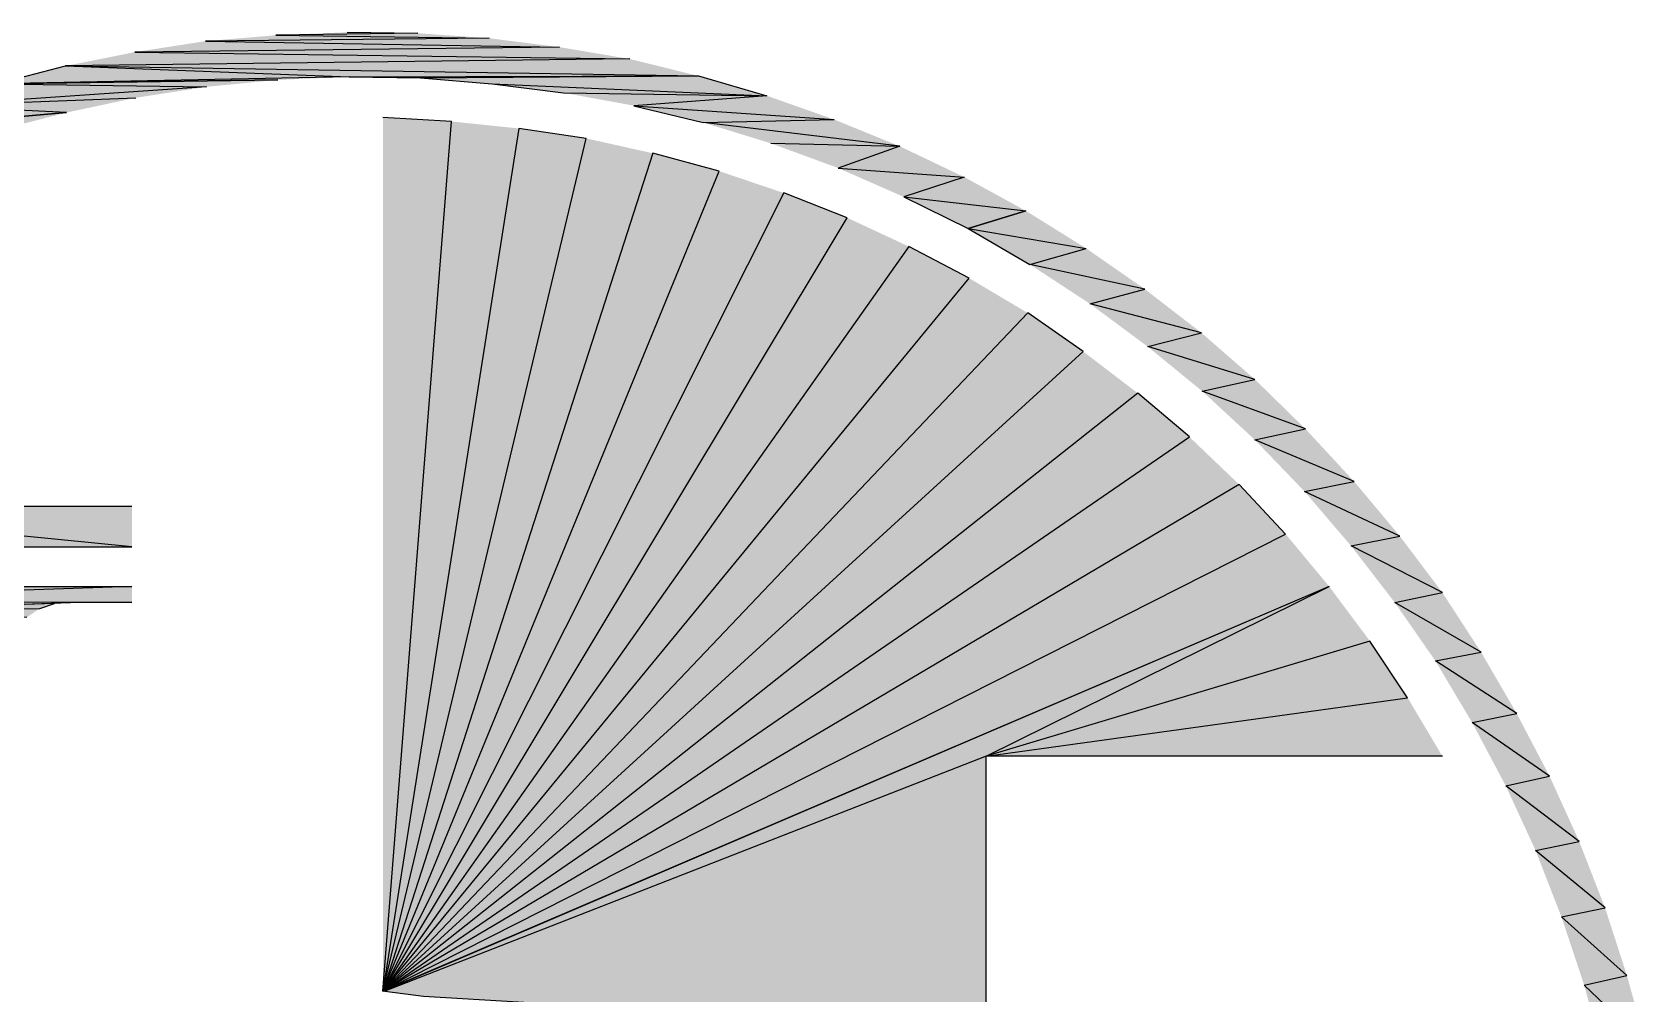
# Model space of a CAD drawing. Extents: x 489 to 720, y 1028 to 1176.
# Drawn here: x 715.278 to 717.126, y 1107.241 to 1108.343 of the extents above; entities that cross this region are included whole.
import ezdxf

# ---------------------------------------------------------------- set-up
doc = ezdxf.new("R2010")
doc.units = 0
doc.header["$MEASUREMENT"] = 0
doc.layers.add('M1280', color=7, linetype='Continuous')

msp = doc.modelspace()

# ---------------------------------------------------------------- hatches: boundary and pattern name
at = {"layer": 'M1280', "linetype": 'Continuous', "ltscale": 0.045455}
for color, points in [(7, [(715.4759, 1108.3324), (715.8816, 1108.3256), (715.3952, 1108.3199)]), (7, [(715.5566, 1108.3392), (715.8009, 1108.3358), (715.4759, 1108.3324)]), (7, [(715.8009, 1108.3358), (715.4759, 1108.3324), (715.8816, 1108.3256)]), (7, [(715.6384, 1108.3426), (715.7191, 1108.3415), (715.5566, 1108.3392)]), (7, [(715.7191, 1108.3415), (715.5566, 1108.3392), (715.8009, 1108.3358)]), (7, [(715.3952, 1108.3199), (715.9622, 1108.312), (715.3156, 1108.304)]), (7, [(715.8816, 1108.3256), (715.3952, 1108.3199), (715.9622, 1108.312)]), (7, [(715.2361, 1108.2835), (715.3156, 1108.304), (715.6406, 1108.2915)]), (7, [(715.9622, 1108.312), (715.3156, 1108.304), (716.0406, 1108.2926)]), (7, [(715.3156, 1108.304), (715.6406, 1108.2915), (716.0406, 1108.2926)]), (7, [(715.2361, 1108.2835), (715.477, 1108.2801), (715.1588, 1108.2585)]), (7, [(715.477, 1108.2801), (715.1588, 1108.2585), (715.3963, 1108.2676)]), (7, [(715.6406, 1108.2915), (715.2361, 1108.2835), (715.5588, 1108.2881)]), (7, [(715.5588, 1108.2881), (715.2361, 1108.2835), (715.477, 1108.2801)]), (7, [(715.6406, 1108.2915), (715.7225, 1108.2904), (716.0406, 1108.2926)]), (7, [(715.7225, 1108.2904), (716.0406, 1108.2926), (716.1191, 1108.2699)]), (7, [(715.7225, 1108.2904), (715.8043, 1108.2835), (716.1191, 1108.2699)]), (7, [(715.8043, 1108.2835), (715.8861, 1108.2733), (716.1191, 1108.2699)]), (7, [(715.0827, 1108.2301), (715.3168, 1108.2506), (715.1588, 1108.2585)]), (7, [(715.3168, 1108.2506), (715.1588, 1108.2585), (715.3963, 1108.2676)]), (7, [(715.8861, 1108.2733), (716.1191, 1108.2699), (715.9668, 1108.2585)]), (7, [(716.1191, 1108.2699), (715.9668, 1108.2585), (716.1963, 1108.2426)]), (7, [(715.9668, 1108.2585), (716.0463, 1108.2392), (716.1963, 1108.2426)]), (7, [(715.3168, 1108.2506), (715.0827, 1108.2301), (715.2372, 1108.2301)]), (30, [(715.6793, 1107.2438), (715.7577, 1108.2404), (715.6793, 1108.2449)]), (30, [(715.835, 1108.2324), (715.6793, 1107.2438), (715.7577, 1108.2404)]), (7, [(716.2713, 1108.212), (716.0463, 1108.2392), (716.1963, 1108.2426)]), (7, [(716.1236, 1108.2154), (716.2713, 1108.212), (716.0463, 1108.2392)]), (30, [(715.6793, 1107.2438), (715.9122, 1108.221), (715.835, 1108.2324)]), (30, [(715.9884, 1108.204), (715.6793, 1107.2438), (715.9122, 1108.221)]), (30, [(715.6793, 1107.2438), (716.0645, 1108.1835), (715.9884, 1108.204)]), (7, [(716.1236, 1108.2154), (716.2713, 1108.212), (716.2009, 1108.187)]), (7, [(716.2713, 1108.212), (716.2009, 1108.187), (716.3452, 1108.1767)]), (30, [(716.1384, 1108.1585), (715.6793, 1107.2438), (716.0645, 1108.1835)]), (7, [(716.2009, 1108.187), (716.3452, 1108.1767), (716.2759, 1108.154)]), (7, [(716.3452, 1108.1767), (716.2759, 1108.154), (716.4156, 1108.1381)]), (30, [(715.6793, 1107.2438), (716.2111, 1108.1301), (716.1384, 1108.1585)]), (7, [(716.2759, 1108.154), (716.3497, 1108.1176), (716.4156, 1108.1381)]), (30, [(716.2816, 1108.0972), (715.6793, 1107.2438), (716.2111, 1108.1301)]), (7, [(716.4156, 1108.1381), (716.3497, 1108.1176), (716.485, 1108.0949)]), (7, [(716.3497, 1108.1176), (716.4202, 1108.0767), (716.485, 1108.0949)]), (30, [(715.6793, 1107.2438), (716.3509, 1108.0608), (716.2816, 1108.0972)]), (7, [(716.552, 1108.0483), (716.4202, 1108.0767), (716.485, 1108.0949)]), (7, [(716.4895, 1108.0313), (716.552, 1108.0483), (716.4202, 1108.0767)]), (30, [(716.4179, 1108.021), (715.6793, 1107.2438), (716.3509, 1108.0608)]), (7, [(716.6168, 1107.9983), (716.4895, 1108.0313), (716.552, 1108.0483)]), (30, [(715.6793, 1107.2438), (716.4816, 1107.9767), (716.4179, 1108.021)]), (7, [(716.5554, 1107.9824), (716.6168, 1107.9983), (716.4895, 1108.0313)]), (7, [(716.6781, 1107.9449), (716.5554, 1107.9824), (716.6168, 1107.9983)]), (7, [(716.6179, 1107.9313), (716.6781, 1107.9449), (716.5554, 1107.9824)]), (30, [(716.5441, 1107.929), (715.6793, 1107.2438), (716.4816, 1107.9767)]), (7, [(716.7361, 1107.8881), (716.6179, 1107.9313), (716.6781, 1107.9449)]), (30, [(715.6793, 1107.2438), (716.6031, 1107.879), (716.5441, 1107.929)]), (7, [(716.6781, 1107.8756), (716.7361, 1107.8881), (716.6179, 1107.9313)]), (7, [(716.7918, 1107.8279), (716.6781, 1107.8756), (716.7361, 1107.8881)]), (30, [(716.66, 1107.8245), (715.6793, 1107.2438), (716.6031, 1107.879)]), (7, [(716.735, 1107.8165), (716.7918, 1107.8279), (716.6781, 1107.8756)]), (30, [(715.6793, 1107.2438), (716.7134, 1107.7676), (716.66, 1107.8245)]), (7, [(716.8441, 1107.7654), (716.735, 1107.8165), (716.7918, 1107.8279)]), (7, [(716.7884, 1107.754), (716.8441, 1107.7654), (716.735, 1107.8165)]), (30, [(714.9213, 1107.7529), (715.3918, 1107.7529), (714.9213, 1107.7995)]), (30, [(715.3918, 1107.7529), (714.9213, 1107.7995), (715.3918, 1107.7995)]), (30, [(716.7634, 1107.7074), (715.6793, 1107.2438), (716.7134, 1107.7676)]), (7, [(716.8929, 1107.7006), (716.7884, 1107.754), (716.8441, 1107.7654)]), (7, [(716.8384, 1107.6892), (716.8929, 1107.7006), (716.7884, 1107.754)]), (30, [(714.9213, 1107.7074), (715.3918, 1107.7074), (714.9213, 1107.6915)]), (30, [(715.3918, 1107.7074), (714.9213, 1107.6915), (715.3918, 1107.6892)]), (30, [(716.7634, 1107.7074), (715.6804, 1107.2438), (715.6793, 1107.2438)]), (30, [(716.3702, 1107.5131), (716.7634, 1107.7074), (715.6804, 1107.2438)]), (30, [(716.81, 1107.6449), (716.3702, 1107.5131), (716.7634, 1107.7074)]), (30, [(715.3213, 1107.6892), (714.9827, 1107.6904), (714.9213, 1107.6915)]), (30, [(714.9213, 1107.6915), (715.3918, 1107.6892), (715.3213, 1107.6892)]), (30, [(715.027, 1107.679), (715.3213, 1107.6892), (714.9827, 1107.6904)]), (30, [(715.3031, 1107.6881), (715.027, 1107.679), (715.3213, 1107.6892)]), (30, [(715.027, 1107.679), (715.2861, 1107.6824), (715.3031, 1107.6881)]), (7, [(716.9372, 1107.6324), (716.8384, 1107.6892), (716.8929, 1107.7006)]), (7, [(716.885, 1107.6222), (716.9372, 1107.6324), (716.8384, 1107.6892)]), (30, [(715.2713, 1107.6722), (715.027, 1107.679), (715.2861, 1107.6824)]), (30, [(716.3702, 1107.5131), (716.8531, 1107.5801), (716.81, 1107.6449)]), (7, [(716.9781, 1107.562), (716.885, 1107.6222), (716.9372, 1107.6324)]), (7, [(716.927, 1107.5517), (716.9781, 1107.562), (716.885, 1107.6222)]), (30, [(716.8929, 1107.5131), (716.3702, 1107.5131), (716.8531, 1107.5801)]), (7, [(717.0156, 1107.4904), (716.927, 1107.5517), (716.9781, 1107.562)]), (7, [(716.9656, 1107.479), (717.0156, 1107.4904), (716.927, 1107.5517)]), (30, [(716.3702, 1107.5131), (715.6816, 1107.2438), (715.6804, 1107.2438)]), (30, [(716.3702, 1107.1995), (716.3702, 1107.5131), (715.6816, 1107.2438)]), (7, [(717.0497, 1107.4154), (716.9656, 1107.479), (717.0156, 1107.4904)]), (7, [(716.9997, 1107.4051), (717.0497, 1107.4154), (716.9656, 1107.479)]), (7, [(717.0793, 1107.3392), (716.9997, 1107.4051), (717.0497, 1107.4154)]), (7, [(717.0293, 1107.329), (717.0793, 1107.3392), (716.9997, 1107.4051)]), (7, [(717.1043, 1107.262), (717.0293, 1107.329), (717.0793, 1107.3392)]), (7, [(717.0554, 1107.2506), (717.1043, 1107.262), (717.0293, 1107.329)]), (7, [(717.1259, 1107.1835), (717.0554, 1107.2506), (717.1043, 1107.262)]), (30, [(715.6816, 1107.2438), (715.7259, 1107.2381), (716.3702, 1107.1995)]), (7, [(717.077, 1107.1722), (717.1259, 1107.1835), (717.0554, 1107.2506)])]:
    msp.add_hatch(color=color, dxfattribs=at).paths.add_polyline_path(points, flags=0)

# ---------------------------------------------------------------- linework, layer by layer
at = {"layer": 'M1280', "color": 7, "linetype": 'Continuous', "ltscale": 0.045455}
for points in [[(715.4759, 1108.3324), (715.8816, 1108.3256), (715.3952, 1108.3199)], [(715.5566, 1108.3392), (715.8009, 1108.3358), (715.4759, 1108.3324)], [(715.8009, 1108.3358), (715.4759, 1108.3324), (715.8816, 1108.3256)], [(715.6384, 1108.3426), (715.7191, 1108.3415), (715.5566, 1108.3392)], [(715.7191, 1108.3415), (715.5566, 1108.3392), (715.8009, 1108.3358)], [(715.3952, 1108.3199), (715.9622, 1108.312), (715.3156, 1108.304)], [(715.8816, 1108.3256), (715.3952, 1108.3199), (715.9622, 1108.312)], [(715.2361, 1108.2835), (715.3156, 1108.304), (715.6406, 1108.2915)], [(715.9622, 1108.312), (715.3156, 1108.304), (716.0406, 1108.2926)], [(715.3156, 1108.304), (715.6406, 1108.2915), (716.0406, 1108.2926)], [(715.2361, 1108.2835), (715.477, 1108.2801), (715.1588, 1108.2585)], [(715.477, 1108.2801), (715.1588, 1108.2585), (715.3963, 1108.2676)], [(715.6406, 1108.2915), (715.2361, 1108.2835), (715.5588, 1108.2881)], [(715.5588, 1108.2881), (715.2361, 1108.2835), (715.477, 1108.2801)], [(715.6406, 1108.2915), (715.7225, 1108.2904), (716.0406, 1108.2926)], [(715.7225, 1108.2904), (716.0406, 1108.2926), (716.1191, 1108.2699)], [(715.7225, 1108.2904), (715.8043, 1108.2835), (716.1191, 1108.2699)], [(715.8043, 1108.2835), (715.8861, 1108.2733), (716.1191, 1108.2699)], [(715.0827, 1108.2301), (715.3168, 1108.2506), (715.1588, 1108.2585)], [(715.3168, 1108.2506), (715.1588, 1108.2585), (715.3963, 1108.2676)], [(715.8861, 1108.2733), (716.1191, 1108.2699), (715.9668, 1108.2585)], [(716.1191, 1108.2699), (715.9668, 1108.2585), (716.1963, 1108.2426)], [(715.9668, 1108.2585), (716.0463, 1108.2392), (716.1963, 1108.2426)], [(715.3168, 1108.2506), (715.0827, 1108.2301), (715.2372, 1108.2301)], [(716.2713, 1108.212), (716.0463, 1108.2392), (716.1963, 1108.2426)], [(716.1236, 1108.2154), (716.2713, 1108.212), (716.0463, 1108.2392)], [(716.1236, 1108.2154), (716.2713, 1108.212), (716.2009, 1108.187)], [(716.2713, 1108.212), (716.2009, 1108.187), (716.3452, 1108.1767)], [(716.2009, 1108.187), (716.3452, 1108.1767), (716.2759, 1108.154)], [(716.3452, 1108.1767), (716.2759, 1108.154), (716.4156, 1108.1381)], [(716.2759, 1108.154), (716.3497, 1108.1176), (716.4156, 1108.1381)], [(716.4156, 1108.1381), (716.3497, 1108.1176), (716.485, 1108.0949)], [(716.3497, 1108.1176), (716.4202, 1108.0767), (716.485, 1108.0949)], [(716.552, 1108.0483), (716.4202, 1108.0767), (716.485, 1108.0949)], [(716.4895, 1108.0313), (716.552, 1108.0483), (716.4202, 1108.0767)], [(716.6168, 1107.9983), (716.4895, 1108.0313), (716.552, 1108.0483)], [(716.5554, 1107.9824), (716.6168, 1107.9983), (716.4895, 1108.0313)], [(716.6781, 1107.9449), (716.5554, 1107.9824), (716.6168, 1107.9983)], [(716.6179, 1107.9313), (716.6781, 1107.9449), (716.5554, 1107.9824)], [(716.7361, 1107.8881), (716.6179, 1107.9313), (716.6781, 1107.9449)], [(716.6781, 1107.8756), (716.7361, 1107.8881), (716.6179, 1107.9313)], [(716.7918, 1107.8279), (716.6781, 1107.8756), (716.7361, 1107.8881)], [(716.735, 1107.8165), (716.7918, 1107.8279), (716.6781, 1107.8756)], [(716.8441, 1107.7654), (716.735, 1107.8165), (716.7918, 1107.8279)], [(716.7884, 1107.754), (716.8441, 1107.7654), (716.735, 1107.8165)], [(716.8929, 1107.7006), (716.7884, 1107.754), (716.8441, 1107.7654)], [(716.8384, 1107.6892), (716.8929, 1107.7006), (716.7884, 1107.754)], [(716.9372, 1107.6324), (716.8384, 1107.6892), (716.8929, 1107.7006)], [(716.885, 1107.6222), (716.9372, 1107.6324), (716.8384, 1107.6892)], [(716.9781, 1107.562), (716.885, 1107.6222), (716.9372, 1107.6324)], [(716.927, 1107.5517), (716.9781, 1107.562), (716.885, 1107.6222)], [(717.0156, 1107.4904), (716.927, 1107.5517), (716.9781, 1107.562)], [(716.9656, 1107.479), (717.0156, 1107.4904), (716.927, 1107.5517)], [(717.0497, 1107.4154), (716.9656, 1107.479), (717.0156, 1107.4904)], [(716.9997, 1107.4051), (717.0497, 1107.4154), (716.9656, 1107.479)], [(717.0793, 1107.3392), (716.9997, 1107.4051), (717.0497, 1107.4154)], [(717.0293, 1107.329), (717.0793, 1107.3392), (716.9997, 1107.4051)], [(717.1043, 1107.262), (717.0293, 1107.329), (717.0793, 1107.3392)], [(717.0554, 1107.2506), (717.1043, 1107.262), (717.0293, 1107.329)], [(717.1259, 1107.1835), (717.0554, 1107.2506), (717.1043, 1107.262)], [(717.077, 1107.1722), (717.1259, 1107.1835), (717.0554, 1107.2506)]]:
    msp.add_lwpolyline(points, dxfattribs=at)
at = {"layer": 'M1280', "color": 30, "linetype": 'Continuous', "ltscale": 0.045455}
for points in [[(715.6793, 1107.2438), (715.7577, 1108.2404), (715.6793, 1108.2449)], [(715.835, 1108.2324), (715.6793, 1107.2438), (715.7577, 1108.2404)], [(715.6793, 1107.2438), (715.9122, 1108.221), (715.835, 1108.2324)], [(715.9884, 1108.204), (715.6793, 1107.2438), (715.9122, 1108.221)], [(715.6793, 1107.2438), (716.0645, 1108.1835), (715.9884, 1108.204)], [(716.1384, 1108.1585), (715.6793, 1107.2438), (716.0645, 1108.1835)], [(715.6793, 1107.2438), (716.2111, 1108.1301), (716.1384, 1108.1585)], [(716.2816, 1108.0972), (715.6793, 1107.2438), (716.2111, 1108.1301)], [(715.6793, 1107.2438), (716.3509, 1108.0608), (716.2816, 1108.0972)], [(716.4179, 1108.021), (715.6793, 1107.2438), (716.3509, 1108.0608)], [(715.6793, 1107.2438), (716.4816, 1107.9767), (716.4179, 1108.021)], [(716.5441, 1107.929), (715.6793, 1107.2438), (716.4816, 1107.9767)], [(715.6793, 1107.2438), (716.6031, 1107.879), (716.5441, 1107.929)], [(716.66, 1107.8245), (715.6793, 1107.2438), (716.6031, 1107.879)], [(715.6793, 1107.2438), (716.7134, 1107.7676), (716.66, 1107.8245)], [(714.9213, 1107.7529), (715.3918, 1107.7529), (714.9213, 1107.7995)], [(715.3918, 1107.7529), (714.9213, 1107.7995), (715.3918, 1107.7995)], [(716.7634, 1107.7074), (715.6793, 1107.2438), (716.7134, 1107.7676)], [(714.9213, 1107.7074), (715.3918, 1107.7074), (714.9213, 1107.6915)], [(715.3918, 1107.7074), (714.9213, 1107.6915), (715.3918, 1107.6892)], [(716.7634, 1107.7074), (715.6804, 1107.2438), (715.6793, 1107.2438)], [(716.3702, 1107.5131), (716.7634, 1107.7074), (715.6804, 1107.2438)], [(716.81, 1107.6449), (716.3702, 1107.5131), (716.7634, 1107.7074)], [(715.3213, 1107.6892), (714.9827, 1107.6904), (714.9213, 1107.6915)], [(714.9213, 1107.6915), (715.3918, 1107.6892), (715.3213, 1107.6892)], [(715.027, 1107.679), (715.3213, 1107.6892), (714.9827, 1107.6904)], [(715.3031, 1107.6881), (715.027, 1107.679), (715.3213, 1107.6892)], [(715.027, 1107.679), (715.2861, 1107.6824), (715.3031, 1107.6881)], [(715.2713, 1107.6722), (715.027, 1107.679), (715.2861, 1107.6824)], [(716.3702, 1107.5131), (716.8531, 1107.5801), (716.81, 1107.6449)], [(716.8929, 1107.5131), (716.3702, 1107.5131), (716.8531, 1107.5801)], [(716.3702, 1107.5131), (715.6816, 1107.2438), (715.6804, 1107.2438)], [(716.3702, 1107.1995), (716.3702, 1107.5131), (715.6816, 1107.2438)], [(715.6816, 1107.2438), (715.7259, 1107.2381), (716.3702, 1107.1995)]]:
    msp.add_lwpolyline(points, dxfattribs=at)

doc.saveas('drawing.dxf')
